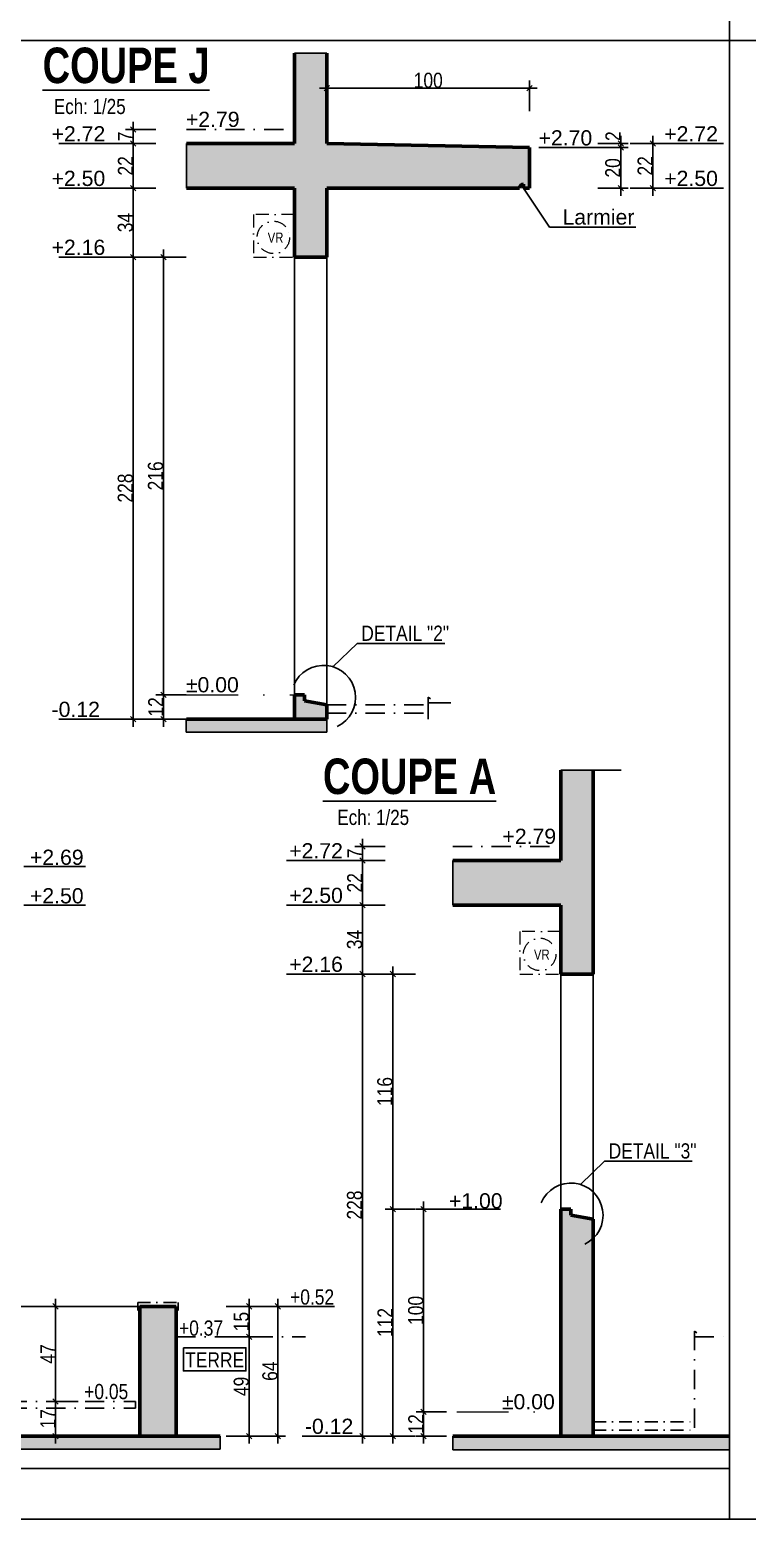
# Model space of a CAD drawing. Header units: millimetres. Extents: x -1734 to 5256, y -3612 to 588.
# Drawn here: x 3516 to 4224, y -3612 to -2142 of the extents above; entities that cross this region are included whole.
import ezdxf
from ezdxf.enums import TextEntityAlignment as Align

# ---------------------------------------------------------------- set-up
doc = ezdxf.new("R2010")
doc.units = ezdxf.units.MM
doc.linetypes.add('TIRETPT2', pattern=[12.7, 6.35, -3.175, 0, -3.175])
doc.linetypes.add('TIRETPTX2', pattern=[50.8, 25.4, -12.7, 0, -12.7])
for name, color, linetype in [('01-cartouche-cage A', 7, 'Continuous'), ('01_Cad_2', 5, 'Continuous'), ('01_cote_gen', 4, 'Continuous'), ('01_linteaux', 2, 'Continuous'), ('01_poch_BN', 9, 'Continuous'), ('01_texte', 230, 'Continuous'), ('AA_COTES', 2, 'Continuous')]:
    doc.layers.add(name, color=color, linetype=linetype)
doc.layers.add('01_murs_coup', color=5, linetype='Continuous', lineweight=60)
doc.layers.add('01_tram_axes', color=2, linetype='TIRETPTX2', lineweight=9)
doc.styles.add('ARIAL', font='arial.ttf')
doc.styles.add('Arial Narrow', font='ARIALN.TTF')
doc.styles.add('impact', font='impact.ttf')
doc.styles.add('MATTE_TXT', font='arial.ttf')
doc.styles.add('STYLE2', font='ARIALN.TTF')
doc.styles.add('stylemattecart', font='ARIALN.TTF')
doc.dimstyles.new('JB25', dxfattribs={"dimscale": 0.1, "dimtxt": 150, "dimasz": 15, "dimexe": 0.1, "dimexo": 0.1, "dimgap": 0.09, "dimtad": 1, "dimdec": 1, "dimlfac": 0.5, "dimdsep": 46, "dimtxsty": 'STYLE2', "dimblk1": 'BOND_G', "dimblk2": 'BOND_D', "dimsah": 1, "dimcen": 1.5, "dimdle": 0.01, "dimse1": 1, "dimse2": 1, "dimclrd": 4, "dimclre": 2, "dimclrt": 6, "dimazin": 2, "dimtfac": 2.333333, "dimtdec": 1, "dimtix": 1, "dimtmove": 2, "dimatfit": 3, "dimldrblk": 'BOND_G', "dimfxl": 1, "dimtolj": 1, "dimtzin": 0, "dimarcsym": 0})
doc.dimstyles.new('JB50', dxfattribs={"dimscale": 0.1, "dimtxt": 150, "dimasz": 15, "dimexe": 0.1, "dimexo": 0.1, "dimgap": 0.09, "dimtad": 1, "dimdec": 1, "dimdsep": 46, "dimtxsty": 'STYLE2', "dimblk1": 'BOND_G', "dimblk2": 'BOND_D', "dimsah": 1, "dimcen": 1.5, "dimdle": 0.01, "dimse1": 1, "dimse2": 1, "dimclrd": 4, "dimclre": 2, "dimclrt": 6, "dimazin": 2, "dimtfac": 2.333333, "dimtdec": 1, "dimtix": 1, "dimtmove": 2, "dimatfit": 3, "dimldrblk": 'BOND_G', "dimfxl": 1, "dimtolj": 1, "dimtzin": 0, "dimarcsym": 0})

# ---------------------------------------------------------------- blocks, each defined once
blk = doc.blocks.new('BOND_G')
at = {"layer": 'AA_COTES', "color": 0}
for p, q in [((0, -5), (0, 15)), ((5, 0), (-5, 0)), ((1.77, 1.77), (-1.77, -1.77))]:
    blk.add_line(p, q, dxfattribs=at)
blk = doc.blocks.new('BOND_D')
at = {"layer": 'AA_COTES', "color": 0}
for p, q in [((5, 0), (-5, 0)), ((-1.77, -1.77), (1.77, 1.77)), ((0, 5), (0, -15))]:
    blk.add_line(p, q, dxfattribs=at)
blk = doc.blocks.new('*D160')
at = {"layer": '01_cote_gen', "color": 4, "lineweight": -2, "transparency": 16777216}
blk.add_line((4785.2, -2152.9), (75.2, -2152.9), dxfattribs=at)
at = {"layer": 'DEFPOINTS', "color": 0}
for p in [(73.7, -1999), (4786.7, -2069.5), (73.7, -2152.9)]:
    blk.add_point(p, dxfattribs=at)
at = {"layer": '01_cote_gen', "color": 4, "lineweight": -2, "transparency": 16777216, "xscale": 1.5, "yscale": 1.5, "zscale": 1.5, "rotation": 180}
blk.add_blockref('BOND_D', (73.7, -2152.9), dxfattribs=at)
at = {"layer": '01_cote_gen', "color": 4, "lineweight": -2, "transparency": 16777216, "xscale": 1.5, "yscale": 1.5, "zscale": 1.5}
blk.add_blockref('BOND_G', (4786.7, -2152.9), dxfattribs=at)
at = {"layer": '01_cote_gen', "color": 6, "transparency": 16777216, "insert": (2430.2, -2145.3), "char_height": 15, "attachment_point": 5, "style": 'STYLE2'}
blk.add_mtext('\\A1;4713', dxfattribs=at)
blk = doc.blocks.new('cartstruc')
at = {"layer": '01-cartouche-cage A', "linetype": 'Continuous'}
for p, q in [((-1050, 1485), (-1050, 0)), ((-1050, 0), (0, 0))]:
    blk.add_line(p, q, dxfattribs=at)
at = {"layer": '01-cartouche-cage A', "color": 7, "style": 'stylemattecart'}
for tag, height, p in [('NOMCLIENT', 30, (-525, 1399.6)), ('ADRESSE1CLIENT', 25, (-525, 1326.7)), ('ADRESSE2CLIENT', 25, (-525, 1283.9)), ('NOMAFFAIRE1', 45, (-525.1, 1189.8)), ('NOMAFFAIRE2', 45, (-525.1, 1110.4)), ('NOMAFFAIRE3', 45, (-525.1, 1031.7)), ('ADRESSE1AFFAIRE', 20, (-525.1, 943.3)), ('ADRESSE2AFFAIRE', 20, (-525.1, 909.2)), ('INDICE-A', 15, (-959.1, 428.4)), ('DATE-A', 15, (-861.9, 428.4)), ('INDICE-B', 15, (-959.1, 400.5)), ('DATE-B', 15, (-861.9, 400.5)), ('INDICE-C', 15, (-959.1, 369.4)), ('DATE-C', 15, (-861.9, 369.4)), ('INDICE-D', 15, (-959.1, 338.3)), ('DATE-D', 15, (-861.9, 338.3)), ('INDICE-E', 15, (-959.1, 307.2)), ('DATE-E', 15, (-861.9, 307.2)), ('INDICE-F', 15, (-959.1, 276.1)), ('DATE-F', 15, (-861.9, 276.1))]:
    blk.add_attdef(tag, text='', height=height, dxfattribs=at).set_placement(p, align=Align.MIDDLE_CENTER)
for tag, height, p in [('NOMARCHI', 15, (-831.1, 803.3)), ('MODEL', 15, (-408.9, 803.3)), ('BETSTRUCTURE', 15, (-831.1, 776.5)), ('MOE', 15, (-408.9, 776.5)), ('BETFLUIDES', 15, (-831.1, 749.5)), ('CSPS', 15, (-408.9, 749.5)), ('ECONOMISTE', 15, (-831.1, 722.7)), ('OPC', 15, (-408.9, 722.7)), ('BDC', 15, (-831.1, 695.9)), ('NOMENTREPRISE', 15, (-408.9, 695.9)), ('NUMBAT', 27, (-249.5, 614.7)), ('PHASE', 35, (-249.5, 537.9)), ('CONT-SOL', 12, (-138.6, 490.2)), ('NOMDESS', 15, (-451.8, 132.3)), ('NOMING', 15, (-451.8, 104.3)), ('ECH', 15, (-451.8, 76.3)), ('NUMAFF', 25, (-196.3, 48.9))]:
    blk.add_attdef(tag, text='', height=height, dxfattribs=at).set_placement(p, align=Align.BOTTOM_LEFT)
at = {"layer": '01-cartouche-cage A', "color": 7, "style": 'stylemattecart', "width": 0.8}
for tag, p in [('TITRTEPLAN1', (-677.3, 664.6)), ('TITRTEPLAN2', (-677.3, 610.2)), ('TITRTEPLAN3', (-677.3, 556)), ('TITRTEPLAN4', (-677.3, 501.4))]:
    blk.add_attdef(tag, text='', height=33, dxfattribs=at).set_placement(p, align=Align.MIDDLE_CENTER)
at = {"layer": '01-cartouche-cage A', "color": 7, "style": 'stylemattecart'}
for tag, p in [('MODIF-A', (-802.6, 428.4)), ('MODIF-B', (-802.6, 400.5)), ('MODIF-C', (-802.6, 369.4)), ('MODIF-D', (-802.6, 338.3)), ('MODIF-E', (-802.6, 307.2)), ('MODIF-F', (-802.6, 276.1))]:
    blk.add_attdef(tag, text='', height=15, dxfattribs=at).set_placement(p, align=Align.MIDDLE_LEFT)
at = {"layer": '01-cartouche-cage A', "color": 255, "style": 'stylemattecart'}
for tag, height, p in [('N°P', 35, (-321, 256)), ('IP', 35, (-210.3, 256)), ('DATEPLAN', 15, (-257.7, 226.8))]:
    blk.add_attdef(tag, text='', height=height, dxfattribs=at).set_placement(p, align=Align.BOTTOM_LEFT)
blk = doc.blocks.new('*D189')
at = {"layer": '01_cote_gen', "color": 4, "lineweight": -2, "ltscale": 2, "transparency": 16777216}
blk.add_line((3904.5, -3528.7), (3904.5, -3507.7), dxfattribs=at)
at = {"layer": 'DEFPOINTS', "color": 0, "ltscale": 2}
for p in [(3904.5, -3506.2), (3942.9, -3506.2), (3956.4, -3530.2)]:
    blk.add_point(p, dxfattribs=at)
at = {"layer": '01_cote_gen', "color": 4, "lineweight": -2, "ltscale": 2, "transparency": 16777216, "xscale": 1.5, "yscale": 1.5, "zscale": 1.5}
for name, p, rotation in [('BOND_D', (3904.5, -3506.2), 90), ('BOND_G', (3904.5, -3530.2), 270)]:
    blk.add_blockref(name, p, dxfattribs=dict(at, rotation=rotation))
at = {"layer": '01_cote_gen', "color": 6, "ltscale": 2, "transparency": 16777216, "insert": (3896.9, -3518.2), "char_height": 15, "attachment_point": 5, "rotation": 90, "style": 'STYLE2'}
blk.add_mtext('\\A1;12', dxfattribs=at)
blk = doc.blocks.new('*D190')
at = {"layer": '01_cote_gen', "color": 4, "lineweight": -2, "ltscale": 2, "transparency": 16777216}
blk.add_line((3844.1, -3072.7), (3844.1, -3007.7), dxfattribs=at)
at = {"layer": 'DEFPOINTS', "color": 0, "ltscale": 2}
for p in [(3844.1, -3006.2), (3907.6, -3006.2), (3894.3, -3074.2)]:
    blk.add_point(p, dxfattribs=at)
at = {"layer": '01_cote_gen', "color": 4, "lineweight": -2, "ltscale": 2, "transparency": 16777216, "xscale": 1.5, "yscale": 1.5, "zscale": 1.5}
for name, p, rotation in [('BOND_D', (3844.1, -3006.2), 90), ('BOND_G', (3844.1, -3074.2), 270)]:
    blk.add_blockref(name, p, dxfattribs=dict(at, rotation=rotation))
at = {"layer": '01_cote_gen', "color": 6, "ltscale": 2, "transparency": 16777216, "insert": (3836.4, -3040.2), "char_height": 15, "attachment_point": 5, "rotation": 90, "style": 'STYLE2'}
blk.add_mtext('\\A1;34', dxfattribs=at)
blk = doc.blocks.new('*D191')
at = {"layer": '01_cote_gen', "color": 4, "lineweight": -2, "ltscale": 2, "transparency": 16777216}
blk.add_line((3844.1, -3004.7), (3844.1, -2963.7), dxfattribs=at)
at = {"layer": 'DEFPOINTS', "color": 0, "ltscale": 2}
for p in [(3844.1, -2962.2), (3934.5, -2962.2), (3934.5, -3006.2)]:
    blk.add_point(p, dxfattribs=at)
at = {"layer": '01_cote_gen', "color": 4, "lineweight": -2, "ltscale": 2, "transparency": 16777216, "xscale": 1.5, "yscale": 1.5, "zscale": 1.5}
for name, p, rotation in [('BOND_D', (3844.1, -2962.2), 90), ('BOND_G', (3844.1, -3006.2), 270)]:
    blk.add_blockref(name, p, dxfattribs=dict(at, rotation=rotation))
at = {"layer": '01_cote_gen', "color": 6, "ltscale": 2, "transparency": 16777216, "insert": (3836.5, -2984.2), "char_height": 15, "attachment_point": 5, "rotation": 90, "style": 'STYLE2'}
blk.add_mtext('\\A1;22', dxfattribs=at)
blk = doc.blocks.new('*D192')
at = {"layer": '01_cote_gen', "color": 4, "lineweight": -2, "ltscale": 2, "transparency": 16777216}
blk.add_line((3844.1, -3528.7), (3844.1, -3075.7), dxfattribs=at)
at = {"layer": 'DEFPOINTS', "color": 0, "ltscale": 2}
for p in [(3844.1, -3074.2), (3924.2, -3074.2), (3918.3, -3530.2)]:
    blk.add_point(p, dxfattribs=at)
at = {"layer": '01_cote_gen', "color": 4, "lineweight": -2, "ltscale": 2, "transparency": 16777216, "xscale": 1.5, "yscale": 1.5, "zscale": 1.5}
for name, p, rotation in [('BOND_D', (3844.1, -3074.2), 90), ('BOND_G', (3844.1, -3530.2), 270)]:
    blk.add_blockref(name, p, dxfattribs=dict(at, rotation=rotation))
at = {"layer": '01_cote_gen', "color": 6, "ltscale": 2, "transparency": 16777216, "insert": (3836.4, -3302.2), "char_height": 15, "attachment_point": 5, "rotation": 90, "style": 'STYLE2'}
blk.add_mtext('\\A1;228', dxfattribs=at)
blk = doc.blocks.new('*D193')
at = {"layer": '01_cote_gen', "color": 4, "lineweight": -2, "ltscale": 2, "transparency": 16777216}
blk.add_line((3844.1, -2960.7), (3844.1, -2949.7), dxfattribs=at)
at = {"layer": 'DEFPOINTS', "color": 0, "ltscale": 2}
for p in [(3844.1, -2948.2), (3905.2, -2948.2), (3866.6, -2962.2)]:
    blk.add_point(p, dxfattribs=at)
at = {"layer": '01_cote_gen', "color": 4, "lineweight": -2, "ltscale": 2, "transparency": 16777216, "xscale": 1.5, "yscale": 1.5, "zscale": 1.5}
for name, p, rotation in [('BOND_D', (3844.1, -2948.2), 90), ('BOND_G', (3844.1, -2962.2), 270)]:
    blk.add_blockref(name, p, dxfattribs=dict(at, rotation=rotation))
at = {"layer": '01_cote_gen', "color": 6, "ltscale": 2, "transparency": 16777216, "insert": (3836.6, -2955.2), "char_height": 15, "attachment_point": 5, "rotation": 90, "style": 'STYLE2'}
blk.add_mtext('\\A1;7', dxfattribs=at)
blk = doc.blocks.new('*D194')
at = {"layer": '01_cote_gen', "color": 4, "lineweight": -2, "ltscale": 2, "transparency": 16777216}
blk.add_line((3874, -3304.7), (3874, -3075.7), dxfattribs=at)
at = {"layer": 'DEFPOINTS', "color": 0, "ltscale": 2}
for p in [(3874, -3074.2), (4019.4, -3074.2), (4003.4, -3306.2)]:
    blk.add_point(p, dxfattribs=at)
at = {"layer": '01_cote_gen', "color": 4, "lineweight": -2, "ltscale": 2, "transparency": 16777216, "xscale": 1.5, "yscale": 1.5, "zscale": 1.5}
for name, p, rotation in [('BOND_D', (3874, -3074.2), 90), ('BOND_G', (3874, -3306.2), 270)]:
    blk.add_blockref(name, p, dxfattribs=dict(at, rotation=rotation))
at = {"layer": '01_cote_gen', "color": 6, "ltscale": 2, "transparency": 16777216, "insert": (3866.3, -3190.2), "char_height": 15, "attachment_point": 5, "rotation": 90, "style": 'STYLE2'}
blk.add_mtext('\\A1;116', dxfattribs=at)
blk = doc.blocks.new('*D195')
at = {"layer": '01_cote_gen', "color": 4, "lineweight": -2, "ltscale": 2, "transparency": 16777216}
blk.add_line((3874, -3528.7), (3874, -3307.7), dxfattribs=at)
at = {"layer": 'DEFPOINTS', "color": 0, "ltscale": 2}
for p in [(3874, -3306.2), (4003.4, -3306.2), (4003.4, -3530.2)]:
    blk.add_point(p, dxfattribs=at)
at = {"layer": '01_cote_gen', "color": 4, "lineweight": -2, "ltscale": 2, "transparency": 16777216, "xscale": 1.5, "yscale": 1.5, "zscale": 1.5}
for name, p, rotation in [('BOND_D', (3874, -3306.2), 90), ('BOND_G', (3874, -3530.2), 270)]:
    blk.add_blockref(name, p, dxfattribs=dict(at, rotation=rotation))
at = {"layer": '01_cote_gen', "color": 6, "ltscale": 2, "transparency": 16777216, "insert": (3866.4, -3418.2), "char_height": 15, "attachment_point": 5, "rotation": 90, "style": 'STYLE2'}
blk.add_mtext('\\A1;112', dxfattribs=at)
blk = doc.blocks.new('*D196')
at = {"layer": '01_cote_gen', "color": 4, "lineweight": -2, "ltscale": 2, "transparency": 16777216}
blk.add_line((3904.5, -3504.7), (3904.5, -3307.7), dxfattribs=at)
at = {"layer": 'DEFPOINTS', "color": 0, "ltscale": 2}
for p in [(3891, -3306.2), (3904.5, -3306.2), (3927, -3506.2)]:
    blk.add_point(p, dxfattribs=at)
at = {"layer": '01_cote_gen', "color": 4, "lineweight": -2, "ltscale": 2, "transparency": 16777216, "xscale": 1.5, "yscale": 1.5, "zscale": 1.5}
for name, p, rotation in [('BOND_D', (3904.5, -3306.2), 90), ('BOND_G', (3904.5, -3506.2), 270)]:
    blk.add_blockref(name, p, dxfattribs=dict(at, rotation=rotation))
at = {"layer": '01_cote_gen', "color": 6, "ltscale": 2, "transparency": 16777216, "insert": (3896.8, -3406.2), "char_height": 15, "attachment_point": 5, "rotation": 90, "style": 'STYLE2'}
blk.add_mtext('\\A1;100', dxfattribs=at)
blk = doc.blocks.new('*D215')
at = {"layer": '01_cote_gen', "color": 4, "lineweight": -2, "transparency": 16777216}
blk.add_line((3760.6, -3403.7), (3760.6, -3528.7), dxfattribs=at)
at = {"layer": 'DEFPOINTS', "color": 0}
for p in [(3660.2, -3402.2), (3660.2, -3530.2), (3760.6, -3530.2)]:
    blk.add_point(p, dxfattribs=at)
at = {"layer": '01_cote_gen', "color": 4, "lineweight": -2, "transparency": 16777216, "xscale": 1.5, "yscale": 1.5, "zscale": 1.5}
for name, p, rotation in [('BOND_G', (3760.6, -3402.2), 90), ('BOND_D', (3760.6, -3530.2), 270)]:
    blk.add_blockref(name, p, dxfattribs=dict(at, rotation=rotation))
at = {"layer": '01_cote_gen', "color": 6, "transparency": 16777216, "insert": (3752.9, -3466.2), "char_height": 15, "attachment_point": 5, "rotation": 90, "style": 'STYLE2'}
blk.add_mtext('\\A1;64', dxfattribs=at)
blk = doc.blocks.new('*D216')
at = {"layer": '01_cote_gen', "color": 4, "lineweight": -2, "transparency": 16777216}
blk.add_line((3732.2, -3403.7), (3732.2, -3430.7), dxfattribs=at)
at = {"layer": 'DEFPOINTS', "color": 0}
for p in [(3738.1, -3402.2), (3732.2, -3432.2), (3748.9, -3432.2)]:
    blk.add_point(p, dxfattribs=at)
at = {"layer": '01_cote_gen', "color": 4, "lineweight": -2, "transparency": 16777216, "xscale": 1.5, "yscale": 1.5, "zscale": 1.5}
for name, p, rotation in [('BOND_G', (3732.2, -3402.2), 90), ('BOND_D', (3732.2, -3432.2), 270)]:
    blk.add_blockref(name, p, dxfattribs=dict(at, rotation=rotation))
at = {"layer": '01_cote_gen', "color": 6, "transparency": 16777216, "insert": (3724.6, -3417.2), "char_height": 15, "attachment_point": 5, "rotation": 90, "style": 'STYLE2'}
blk.add_mtext('\\A1;15', dxfattribs=at)
blk = doc.blocks.new('*D217')
at = {"layer": '01_cote_gen', "color": 4, "lineweight": -2, "transparency": 16777216}
blk.add_line((3732.2, -3433.7), (3732.2, -3528.7), dxfattribs=at)
at = {"layer": 'DEFPOINTS', "color": 0}
for p in [(3748.3, -3432.2), (3732.2, -3530.2), (3741.6, -3530.2)]:
    blk.add_point(p, dxfattribs=at)
at = {"layer": '01_cote_gen', "color": 4, "lineweight": -2, "transparency": 16777216, "xscale": 1.5, "yscale": 1.5, "zscale": 1.5}
for name, p, rotation in [('BOND_G', (3732.2, -3432.2), 90), ('BOND_D', (3732.2, -3530.2), 270)]:
    blk.add_blockref(name, p, dxfattribs=dict(at, rotation=rotation))
at = {"layer": '01_cote_gen', "color": 6, "transparency": 16777216, "insert": (3724.6, -3481.2), "char_height": 15, "attachment_point": 5, "rotation": 90, "style": 'STYLE2'}
blk.add_mtext('\\A1;49', dxfattribs=at)
blk = doc.blocks.new('*D218')
at = {"layer": '01_cote_gen', "color": 4, "lineweight": -2, "transparency": 16777216}
blk.add_line((3541.1, -3528.7), (3541.1, -3497.7), dxfattribs=at)
at = {"layer": 'DEFPOINTS', "color": 0}
for p in [(3541.1, -3496.2), (3577.4, -3496.2), (3568.1, -3530.2)]:
    blk.add_point(p, dxfattribs=at)
at = {"layer": '01_cote_gen', "color": 4, "lineweight": -2, "transparency": 16777216, "xscale": 1.5, "yscale": 1.5, "zscale": 1.5}
for name, p, rotation in [('BOND_D', (3541.1, -3496.2), 90), ('BOND_G', (3541.1, -3530.2), 270)]:
    blk.add_blockref(name, p, dxfattribs=dict(at, rotation=rotation))
at = {"layer": '01_cote_gen', "color": 6, "transparency": 16777216, "insert": (3533.6, -3513.2), "char_height": 15, "attachment_point": 5, "rotation": 90, "style": 'STYLE2'}
blk.add_mtext('\\A1;17', dxfattribs=at)
blk = doc.blocks.new('*D219')
at = {"layer": '01_cote_gen', "color": 4, "lineweight": -2, "transparency": 16777216}
blk.add_line((3541.1, -3494.7), (3541.1, -3403.7), dxfattribs=at)
at = {"layer": 'DEFPOINTS', "color": 0}
for p in [(3541.1, -3402.2), (3648.4, -3402.2), (3622.8, -3496.2)]:
    blk.add_point(p, dxfattribs=at)
at = {"layer": '01_cote_gen', "color": 4, "lineweight": -2, "transparency": 16777216, "xscale": 1.5, "yscale": 1.5, "zscale": 1.5}
for name, p, rotation in [('BOND_D', (3541.1, -3402.2), 90), ('BOND_G', (3541.1, -3496.2), 270)]:
    blk.add_blockref(name, p, dxfattribs=dict(at, rotation=rotation))
at = {"layer": '01_cote_gen', "color": 6, "transparency": 16777216, "insert": (3533.6, -3449.2), "char_height": 15, "attachment_point": 5, "rotation": 90, "style": 'STYLE2'}
blk.add_mtext('\\A1;47', dxfattribs=at)
blk = doc.blocks.new('*D311')
at = {"layer": '01_cote_gen', "color": 4, "lineweight": -2, "ltscale": 2, "transparency": 16777216}
blk.add_line((3647.6, -2821.1), (3647.6, -2800.1), dxfattribs=at)
at = {"layer": 'DEFPOINTS', "color": 0, "ltscale": 2}
for p in [(3647.6, -2798.6), (3686.1, -2798.6), (3699.5, -2822.6)]:
    blk.add_point(p, dxfattribs=at)
at = {"layer": '01_cote_gen', "color": 4, "lineweight": -2, "ltscale": 2, "transparency": 16777216, "xscale": 1.5, "yscale": 1.5, "zscale": 1.5}
for name, p, rotation in [('BOND_D', (3647.6, -2798.6), 90), ('BOND_G', (3647.6, -2822.6), 270)]:
    blk.add_blockref(name, p, dxfattribs=dict(at, rotation=rotation))
at = {"layer": '01_cote_gen', "color": 6, "ltscale": 2, "transparency": 16777216, "insert": (3640.1, -2810.6), "char_height": 15, "attachment_point": 5, "rotation": 90, "style": 'STYLE2'}
blk.add_mtext('\\A1;12', dxfattribs=at)
blk = doc.blocks.new('*D312')
at = {"layer": '01_cote_gen', "color": 4, "lineweight": -2, "ltscale": 2, "transparency": 16777216}
blk.add_line((3617.7, -2365.1), (3617.7, -2300.1), dxfattribs=at)
at = {"layer": 'DEFPOINTS', "color": 0, "ltscale": 2}
for p in [(3617.7, -2298.6), (3681.3, -2298.6), (3668, -2366.6)]:
    blk.add_point(p, dxfattribs=at)
at = {"layer": '01_cote_gen', "color": 4, "lineweight": -2, "ltscale": 2, "transparency": 16777216, "xscale": 1.5, "yscale": 1.5, "zscale": 1.5}
for name, p, rotation in [('BOND_D', (3617.7, -2298.6), 90), ('BOND_G', (3617.7, -2366.6), 270)]:
    blk.add_blockref(name, p, dxfattribs=dict(at, rotation=rotation))
at = {"layer": '01_cote_gen', "color": 6, "ltscale": 2, "transparency": 16777216, "insert": (3610.1, -2332.6), "char_height": 15, "attachment_point": 5, "rotation": 90, "style": 'STYLE2'}
blk.add_mtext('\\A1;34', dxfattribs=at)
blk = doc.blocks.new('*D313')
at = {"layer": '01_cote_gen', "color": 4, "lineweight": -2, "ltscale": 2, "transparency": 16777216}
blk.add_line((3617.7, -2297.1), (3617.7, -2256.1), dxfattribs=at)
at = {"layer": 'DEFPOINTS', "color": 0, "ltscale": 2}
for p in [(3617.7, -2254.6), (3708.1, -2254.6), (3708.1, -2298.6)]:
    blk.add_point(p, dxfattribs=at)
at = {"layer": '01_cote_gen', "color": 4, "lineweight": -2, "ltscale": 2, "transparency": 16777216, "xscale": 1.5, "yscale": 1.5, "zscale": 1.5}
for name, p, rotation in [('BOND_D', (3617.7, -2254.6), 90), ('BOND_G', (3617.7, -2298.6), 270)]:
    blk.add_blockref(name, p, dxfattribs=dict(at, rotation=rotation))
at = {"layer": '01_cote_gen', "color": 6, "ltscale": 2, "transparency": 16777216, "insert": (3610.2, -2276.6), "char_height": 15, "attachment_point": 5, "rotation": 90, "style": 'STYLE2'}
blk.add_mtext('\\A1;22', dxfattribs=at)
blk = doc.blocks.new('*D314')
at = {"layer": '01_cote_gen', "color": 4, "lineweight": -2, "ltscale": 2, "transparency": 16777216}
blk.add_line((3617.7, -2821.1), (3617.7, -2368.1), dxfattribs=at)
at = {"layer": 'DEFPOINTS', "color": 0, "ltscale": 2}
for p in [(3617.7, -2366.6), (3697.8, -2366.6), (3692, -2822.6)]:
    blk.add_point(p, dxfattribs=at)
at = {"layer": '01_cote_gen', "color": 4, "lineweight": -2, "ltscale": 2, "transparency": 16777216, "xscale": 1.5, "yscale": 1.5, "zscale": 1.5}
for name, p, rotation in [('BOND_D', (3617.7, -2366.6), 90), ('BOND_G', (3617.7, -2822.6), 270)]:
    blk.add_blockref(name, p, dxfattribs=dict(at, rotation=rotation))
at = {"layer": '01_cote_gen', "color": 6, "ltscale": 2, "transparency": 16777216, "insert": (3610.1, -2594.6), "char_height": 15, "attachment_point": 5, "rotation": 90, "style": 'STYLE2'}
blk.add_mtext('\\A1;228', dxfattribs=at)
blk = doc.blocks.new('*D315')
at = {"layer": '01_cote_gen', "color": 4, "lineweight": -2, "ltscale": 2, "transparency": 16777216}
blk.add_line((3617.7, -2253.1), (3617.7, -2242.1), dxfattribs=at)
at = {"layer": 'DEFPOINTS', "color": 0, "ltscale": 2}
for p in [(3617.7, -2240.6), (3678.9, -2240.6), (3640.2, -2254.6)]:
    blk.add_point(p, dxfattribs=at)
at = {"layer": '01_cote_gen', "color": 4, "lineweight": -2, "ltscale": 2, "transparency": 16777216, "xscale": 1.5, "yscale": 1.5, "zscale": 1.5}
for name, p, rotation in [('BOND_D', (3617.7, -2240.6), 90), ('BOND_G', (3617.7, -2254.6), 270)]:
    blk.add_blockref(name, p, dxfattribs=dict(at, rotation=rotation))
at = {"layer": '01_cote_gen', "color": 6, "ltscale": 2, "transparency": 16777216, "insert": (3610.2, -2247.6), "char_height": 15, "attachment_point": 5, "rotation": 90, "style": 'STYLE2'}
blk.add_mtext('\\A1;7', dxfattribs=at)
blk = doc.blocks.new('*D316')
at = {"layer": '01_cote_gen', "color": 4, "lineweight": -2, "ltscale": 2, "transparency": 16777216}
blk.add_line((3647.6, -2797.1), (3647.6, -2368.1), dxfattribs=at)
at = {"layer": 'DEFPOINTS', "color": 0, "ltscale": 2}
for p in [(3640.2, -2366.6), (3647.6, -2366.6), (3655.1, -2798.6)]:
    blk.add_point(p, dxfattribs=at)
at = {"layer": '01_cote_gen', "color": 4, "lineweight": -2, "ltscale": 2, "transparency": 16777216, "xscale": 1.5, "yscale": 1.5, "zscale": 1.5}
for name, p, rotation in [('BOND_D', (3647.6, -2366.6), 90), ('BOND_G', (3647.6, -2798.6), 270)]:
    blk.add_blockref(name, p, dxfattribs=dict(at, rotation=rotation))
at = {"layer": '01_cote_gen', "color": 6, "ltscale": 2, "transparency": 16777216, "insert": (3639.9, -2582.6), "char_height": 15, "attachment_point": 5, "rotation": 90, "style": 'STYLE2'}
blk.add_mtext('\\A1;216', dxfattribs=at)
blk = doc.blocks.new('*D317')
at = {"layer": '01_cote_gen', "color": 4, "lineweight": -2, "transparency": 16777216}
blk.add_line((4130.8, -2256.1), (4130.8, -2297.1), dxfattribs=at)
at = {"layer": 'DEFPOINTS', "color": 0}
for p in [(3846.4, -2254.6), (4046.4, -2298.6), (4130.8, -2298.6)]:
    blk.add_point(p, dxfattribs=at)
at = {"layer": '01_cote_gen', "color": 4, "lineweight": -2, "transparency": 16777216, "xscale": 1.5, "yscale": 1.5, "zscale": 1.5}
for name, p, rotation in [('BOND_G', (4130.8, -2254.6), 90), ('BOND_D', (4130.8, -2298.6), 270)]:
    blk.add_blockref(name, p, dxfattribs=dict(at, rotation=rotation))
at = {"layer": '01_cote_gen', "color": 6, "transparency": 16777216, "insert": (4123.2, -2276.6), "char_height": 15, "attachment_point": 5, "rotation": 90, "style": 'STYLE2'}
blk.add_mtext('\\A1;22', dxfattribs=at)
blk = doc.blocks.new('*D318')
at = {"layer": '01_cote_gen', "color": 4, "lineweight": -2, "transparency": 16777216}
blk.add_line((4099.1, -2260.1), (4099.1, -2297.1), dxfattribs=at)
at = {"layer": 'DEFPOINTS', "color": 0}
for p in [(4046.4, -2258.6), (4046.4, -2298.6), (4099.1, -2298.6)]:
    blk.add_point(p, dxfattribs=at)
at = {"layer": '01_cote_gen', "color": 4, "lineweight": -2, "transparency": 16777216, "xscale": 1.5, "yscale": 1.5, "zscale": 1.5}
for name, p, rotation in [('BOND_G', (4099.1, -2258.6), 90), ('BOND_D', (4099.1, -2298.6), 270)]:
    blk.add_blockref(name, p, dxfattribs=dict(at, rotation=rotation))
at = {"layer": '01_cote_gen', "color": 6, "transparency": 16777216, "insert": (4091.4, -2278.6), "char_height": 15, "attachment_point": 5, "rotation": 90, "style": 'STYLE2'}
blk.add_mtext('\\A1;20', dxfattribs=at)
blk = doc.blocks.new('*D319')
at = {"layer": '01_cote_gen', "color": 4, "lineweight": -2, "transparency": 16777216}
blk.add_line((4099.1, -2256.1), (4099.1, -2257.1), dxfattribs=at)
at = {"layer": 'DEFPOINTS', "color": 0}
for p in [(3846.4, -2254.6), (4046.4, -2258.6), (4099.1, -2258.6)]:
    blk.add_point(p, dxfattribs=at)
at = {"layer": '01_cote_gen', "color": 4, "lineweight": -2, "transparency": 16777216, "xscale": 1.5, "yscale": 1.5, "zscale": 1.5}
for name, p, rotation in [('BOND_G', (4099.1, -2254.6), 90), ('BOND_D', (4099.1, -2258.6), 270)]:
    blk.add_blockref(name, p, dxfattribs=dict(at, rotation=rotation))
at = {"layer": '01_cote_gen', "color": 6, "transparency": 16777216, "insert": (4091.5, -2247.3), "char_height": 15, "attachment_point": 5, "rotation": 90, "style": 'STYLE2'}
blk.add_mtext('\\A1;2', dxfattribs=at)
blk = doc.blocks.new('*D320')
at = {"layer": '01_cote_gen', "color": 4, "lineweight": -2, "transparency": 16777216}
blk.add_line((3810.6, -2200), (4007.6, -2200), dxfattribs=at)
at = {"layer": 'DEFPOINTS', "color": 0}
for p in [(4009.1, -2200), (3809.1, -2217), (4009.1, -2258.6)]:
    blk.add_point(p, dxfattribs=at)
at = {"layer": '01_cote_gen', "color": 4, "lineweight": -2, "transparency": 16777216, "xscale": 1.5, "yscale": 1.5, "zscale": 1.5, "rotation": 180}
blk.add_blockref('BOND_G', (3809.1, -2200), dxfattribs=at)
at = {"layer": '01_cote_gen', "color": 4, "lineweight": -2, "transparency": 16777216, "xscale": 1.5, "yscale": 1.5, "zscale": 1.5}
blk.add_blockref('BOND_D', (4009.1, -2200), dxfattribs=at)
at = {"layer": '01_cote_gen', "color": 6, "transparency": 16777216, "insert": (3909.1, -2192.3), "char_height": 15, "attachment_point": 5, "style": 'STYLE2'}
blk.add_mtext('\\A1;100', dxfattribs=at)

msp = doc.modelspace()

# ---------------------------------------------------------------- hatches: boundary and pattern name
at = {"layer": '01_poch_BN'}
h = msp.add_hatch(color=256, dxfattribs=at)
h.dxf.hatch_style = 1
h.paths.add_polyline_path([(4009.07, -2258.63), (3809.07, -2254.63), (3809.07, -2165.53), (3777.07, -2165.53), (3777.07, -2254.63), (3670.58, -2254.63), (3670.58, -2298.63), (3777.07, -2298.63), (3777.07, -2366.63), (3809.07, -2366.63), (3809.07, -2298.63), (3999.07, -2298.63, -0.4142136), (4003.07, -2294.63), (4003.07, -2298.63), (4009.07, -2298.63)])
h.paths.add_polyline_path([(3393.62, -2254.63), (3255.14, -2254.63), (3255.14, -2298.63), (3361.62, -2298.63), (3361.62, -2366.63), (3393.62, -2366.63)])
h.paths.add_polyline_path([(3371.62, -2246.63), (3371.62, -2240.63), (3361.62, -2240.63), (3361.62, -2254.63), (3393.62, -2254.63), (3393.62, -2250.63)])
h.paths.add_polyline_path([(2965.79, -2254.63), (2827.31, -2254.63), (2747.31, -2258.63), (2747.31, -2298.63), (2753.31, -2298.63), (2753.31, -2294.63, -0.4142136), (2757.31, -2298.63), (2827.31, -2298.63), (2827.31, -2366.63), (2859.31, -2366.63), (2859.31, -2298.63), (2965.79, -2298.63)])
h.paths.add_polyline_path([(2859.31, -2240.63), (2849.31, -2240.63), (2849.31, -2246.63), (2827.31, -2250.63), (2827.31, -2254.63), (2859.31, -2254.63)])
h = msp.add_hatch(color=256, dxfattribs=at)
h.dxf.hatch_style = 1
h.paths.add_polyline_path([(3809.07, -2822.63), (3670.11, -2822.63), (3670.11, -2835.68), (3809.07, -2835.68)])
h.paths.add_polyline_path([(3393.62, -2822.63), (3254.67, -2822.63), (3254.67, -2835.68), (3393.62, -2835.68)])
h.paths.add_polyline_path([(3393.62, -2808.63), (3371.62, -2804.63), (3371.62, -2798.63), (3361.62, -2798.63), (3361.62, -2822.63), (3393.62, -2822.63)])
h.paths.add_polyline_path([(3809.07, -2808.63), (3787.07, -2804.63), (3787.07, -2798.63), (3777.07, -2798.63), (3777.07, -2822.63), (3809.07, -2822.63)])
h = msp.add_hatch(color=256, dxfattribs=at)
h.dxf.hatch_style = 1
h.paths.add_polyline_path([(4071.91, -2873.13), (4039.91, -2873.13), (4039.91, -2962.24), (3933.42, -2962.24), (3933.42, -3006.24), (4039.91, -3006.24), (4039.91, -3074.24), (4071.91, -3074.24)])
h.paths.add_polyline_path([(4071.91, -3316.24), (4049.91, -3312.24), (4049.91, -3306.24), (4039.91, -3306.24), (4039.91, -3530.24), (4071.91, -3530.24)])
h.paths.add_polyline_path([(4206.49, -3530.24), (3933.42, -3530.24), (3933.42, -3543.87), (4206.49, -3543.87)])
h = msp.add_hatch(color=256, dxfattribs=at)
h.dxf.hatch_style = 1
h.paths.add_polyline_path([(3660.22, -3402.24), (3624.22, -3402.24), (3624.22, -3530.24), (3660.22, -3530.24)])
h.paths.add_polyline_path([(3703.53, -3530.24), (3030.22, -3530.24), (2891.27, -3530.24), (2891.27, -3543.28), (3703.53, -3543.28)])
h.paths.add_polyline_path([(3006.22, -3506.24), (2994.22, -3506.24), (2994.22, -3530.24), (3012.22, -3530.24)])

# ---------------------------------------------------------------- linework, layer by layer
at = {"layer": '01_Cad_2', "color": 2}
msp.add_line((4206.49, -3562.28), (-1683.51, -3562.28), dxfattribs=at)
at = {"layer": '01_Cad_2'}
msp.add_line((4206.49, -3612.28), (-1733.51, -3612.28), dxfattribs=at)
at = {"layer": '01_cote_gen'}
for p, q in [((3809.07, -2822.63), (3809.07, -2835.68)), ((4067.58, -2873.13), (4099.58, -2873.13))]:
    msp.add_line(p, q, dxfattribs=at)
at = {"layer": '01_linteaux', "linetype": 'TIRETPT2', "ltscale": 3}
for p, q in [((3670.58, -2240.63), (3777.07, -2240.63)), ((3809.07, -2808.63), (3909.07, -2808.63)), ((3809.07, -2816.63), (3909.07, -2816.63)), ((3933.42, -2948.24), (4035.91, -2948.24)), ((3660.22, -3432.24), (3788.05, -3432.24)), ((4171.91, -3426.55), (4171.91, -3530.24)), ((4171.91, -3432.24), (4206.49, -3432.24)), ((2997.24, -3496.24), (3620.22, -3496.24)), ((2997.24, -3502.64), (3620.22, -3502.64))]:
    msp.add_line(p, q, dxfattribs=at)
at = {"layer": '01_linteaux'}
for p, q in [((3777.07, -2366.63), (3777.07, -2798.63)), ((3809.07, -2366.63), (3809.07, -2808.63)), ((4039.91, -2948.24), (4039.91, -2873.13)), ((4039.91, -3306.24), (4039.91, -3074.24)), ((4071.91, -3074.24), (4071.91, -3316.24)), ((3624.22, -3402.24), (3050.22, -3402.24))]:
    msp.add_line(p, q, dxfattribs=at)
at = {"layer": '01_linteaux', "linetype": 'TIRETPT2', "ltscale": 7}
for p, q in [((3909.07, -2800.92), (3909.07, -2822.63)), ((3909.07, -2800.92), (3911.46, -2802.67)), ((3909.07, -2806.61), (3931.51, -2806.61)), ((3622.22, -3406.21), (3622.22, -3398.24)), ((3622.22, -3406.21), (3623.72, -3404.77)), ((3662.22, -3406.21), (3660.73, -3404.77)), ((3662.22, -3406.21), (3662.22, -3398.24)), ((4171.91, -3426.55), (4174.3, -3428.3)), ((3620.22, -3502.64), (3620.22, -3496.24))]:
    msp.add_line(p, q, dxfattribs=at)
at = {"layer": '01_linteaux', "linetype": 'TIRETPT2', "ltscale": 2}
for p, q in [((3622.22, -3398.24), (3662.22, -3398.24)), ((4071.91, -3516.24), (4171.91, -3516.24)), ((4071.91, -3524.24), (4171.91, -3524.24))]:
    msp.add_line(p, q, dxfattribs=at)
at = {"layer": '01_murs_coup'}
for p, q in [((3777.07, -2254.63), (3777.07, -2165.53)), ((3809.07, -2254.63), (3809.07, -2165.53)), ((3670.58, -2254.63), (3777.07, -2254.63)), ((4009.07, -2258.63), (3809.07, -2254.63)), ((4009.07, -2298.63), (4009.07, -2258.63)), ((3670.58, -2298.63), (3777.07, -2298.63)), ((3777.07, -2298.63), (3777.07, -2366.63)), ((3809.07, -2366.63), (3809.07, -2298.63)), ((3809.07, -2298.63), (3999.07, -2298.63)), ((4003.07, -2298.63), (4003.07, -2294.63)), ((4003.07, -2298.63), (4009.07, -2298.63)), ((3777.07, -2366.63), (3809.07, -2366.63)), ((3777.07, -2798.63), (3787.07, -2798.63)), ((3777.07, -2798.63), (3777.07, -2822.63)), ((3787.07, -2798.63), (3787.07, -2804.63)), ((3809.07, -2808.63), (3787.07, -2804.63)), ((3809.07, -2808.63), (3809.07, -2822.63)), ((3670.58, -2822.63), (3809.07, -2822.63)), ((3670.58, -2822.63), (3773.07, -2822.63)), ((4039.91, -2873.13), (4039.91, -2962.24)), ((4071.91, -2873.13), (4071.91, -3074.24)), ((3933.42, -2962.24), (4039.91, -2962.24)), ((3933.42, -3006.24), (4039.91, -3006.24)), ((4039.91, -3006.24), (4039.91, -3074.24)), ((4039.91, -3074.24), (4071.91, -3074.24)), ((4039.91, -3306.24), (4039.91, -3530.24)), ((4039.91, -3306.24), (4049.91, -3306.24)), ((4049.91, -3306.24), (4049.91, -3312.24)), ((4071.91, -3316.24), (4049.91, -3312.24)), ((4071.91, -3316.24), (4071.91, -3530.24)), ((3624.22, -3530.24), (3624.22, -3402.24)), ((3624.22, -3402.24), (3660.22, -3402.24)), ((3660.22, -3530.24), (3660.22, -3402.24)), ((3030.22, -3530.24), (3703.53, -3530.24)), ((3933.42, -3530.24), (4206.49, -3530.24))]:
    msp.add_line(p, q, dxfattribs=at)
msp.add_arc((4003.07, -2298.63), 4, 90, 180, dxfattribs=at)
at = {"layer": '01_poch_BN', "ltscale": 2}
for p, q in [((3777.07, -2165.53), (3809.07, -2165.53)), ((3670.58, -2254.63), (3670.58, -2298.63)), ((3670.11, -2822.63), (3670.11, -2835.68)), ((3670.11, -2835.68), (3809.07, -2835.68)), ((3933.42, -2962.24), (3933.42, -3006.24)), ((3703.53, -3543.28), (3703.53, -3530.24)), ((3933.42, -3530.24), (3933.42, -3543.87)), ((2891.27, -3543.28), (3703.53, -3543.28)), ((3933.42, -3543.87), (4206.49, -3543.87))]:
    msp.add_line(p, q, dxfattribs=at)
at = {"layer": '01_poch_BN'}
for p, q in [((3809.07, -2822.63), (3809.07, -2835.68)), ((4039.91, -2873.13), (4071.91, -2873.13))]:
    msp.add_line(p, q, dxfattribs=at)
at = {"layer": '01_texte'}
for p, q in [((3544.47, -2254.63), (3610.24, -2254.63)), ((4018.3, -2258.63), (4076.58, -2258.63)), ((4138.25, -2254.63), (4200.66, -2254.63)), ((3544.47, -2298.63), (3610.24, -2298.63)), ((4003.07, -2298.63), (4028.93, -2337.01)), ((4138.25, -2298.63), (4200.66, -2298.63)), ((4114.18, -2337.01), (4028.93, -2337.01)), ((3544.47, -2366.63), (3610.24, -2366.63)), ((3815.05, -2771), (3838.98, -2748.16)), ((3838.98, -2748.16), (3925.3, -2748.16)), ((3544.47, -2822.63), (3610.24, -2822.63)), ((3509.83, -2968.24), (3570.63, -2968.24)), ((3769.26, -2962.24), (3836.58, -2962.24)), ((3509.83, -3006.24), (3570.63, -3006.24)), ((3769.26, -3006.24), (3836.58, -3006.24)), ((3769.26, -3074.24), (3836.58, -3074.24)), ((4059.32, -3281.91), (4083.24, -3259.07)), ((4083.24, -3259.07), (4169.56, -3259.07)), ((3926.96, -3306.24), (3980.41, -3306.24)), ((3768.09, -3402.24), (3816.39, -3402.24)), ((3784.76, -3530.24), (3836.58, -3530.24))]:
    msp.add_line(p, q, dxfattribs=at)
msp.add_lwpolyline([(3667.45, -3443.11), (3729.03, -3443.11), (3729.03, -3465.91), (3667.45, -3465.91)], close=True, dxfattribs=at)
for centre in [(3805.65, -2801.33), (4049.91, -3312.24)]:
    msp.add_arc(centre, 31.75, 295.472, 157.44571, dxfattribs=at)
at = {"layer": '01_tram_axes', "ltscale": 2}
for p, q in [((3777.07, -2226.63), (3777.07, -2232.63)), ((3670.58, -2798.63), (3777.07, -2798.63)), ((3937.42, -3506.24), (4039.91, -3506.24))]:
    msp.add_line(p, q, dxfattribs=at)
at = {"layer": '01_tram_axes', "ltscale": 0.5}
for p, q in [((3736.71, -2324.64), (3736.71, -2366.63)), ((3777.07, -2324.64), (3736.71, -2324.64)), ((3736.71, -2366.63), (3777.07, -2366.63)), ((3999.56, -3032.25), (3999.56, -3074.24)), ((4039.91, -3032.25), (3999.56, -3032.25)), ((3999.56, -3074.24), (4039.91, -3074.24))]:
    msp.add_line(p, q, dxfattribs=at)
for centre in [(3756.23, -2347.18), (4019.08, -3054.78)]:
    msp.add_circle(centre, 16, dxfattribs=at)

# ---------------------------------------------------------------- block references
at = {"layer": '01_Cad_2'}
msp.add_blockref('cartstruc', (5256.49, -3612.28), dxfattribs=at)

# ---------------------------------------------------------------- texts
at = {"layer": '01_texte', "style": 'impact'}
for s, p in [('%%UCOUPE J', (3610.8, -2205.44)), ('%%UCOUPE A', (3890.67, -2907.07))]:
    msp.add_text(s, height=35, dxfattribs=at).set_placement(p, align=Align.BOTTOM_CENTER)
at = {"layer": '01_texte', "style": 'MATTE_TXT', "width": 0.8}
for s, height, p in [('Ech: 1/25', 15, (3574.92, -2230)), ('VR', 10, (3758.35, -2355.42)), ('Ech: 1/25', 15, (3854.79, -2931.63)), ('VR', 10, (4021.19, -3063.03))]:
    msp.add_text(s, height=height, dxfattribs=at).set_placement(p, align=Align.BOTTOM_CENTER)
at = {"layer": '01_texte'}
for s, style, p in [('+2.79', 'ARIAL', (3669.79, -2238.2)), ('+2.72', 'ARIAL', (3537.19, -2252.47)), ('+2.70', 'ARIAL', (4017.96, -2256.47)), ('+2.72', 'ARIAL', (4142.04, -2252.47)), ('+2.50', 'ARIAL', (3537.19, -2296.47)), ('+2.50', 'ARIAL', (4142.04, -2296.47)), ('Larmier', 'ARIAL', (4041.62, -2334.62)), ('+2.16', 'ARIAL', (3537.19, -2364.47)), ('DETAIL "2"', 'Arial Narrow', (3842.94, -2745.41)), ('%%P0.00', 'ARIAL', (3669.79, -2796.2)), ('-0.12', 'ARIAL', (3537.19, -2820.47)), ('+2.79', 'ARIAL', (3982.34, -2945.81)), ('+2.69', 'ARIAL', (3515.85, -2966.49)), ('+2.72', 'ARIAL', (3771.8, -2960.08)), ('+2.50', 'ARIAL', (3515.85, -3004.49)), ('+2.50', 'ARIAL', (3771.8, -3004.08)), ('+2.16', 'ARIAL', (3771.8, -3072.08)), ('DETAIL "3"', 'Arial Narrow', (4087.2, -3256.32)), ('+1.00', 'ARIAL', (3929.5, -3305.58)), ('+0.52', 'Arial Narrow', (3772.69, -3400.49)), ('+0.37', 'Arial Narrow', (3663.05, -3431.13)), ('TERRE', 'Arial Narrow', (3669.12, -3462.55)), ('+0.05', 'Arial Narrow', (3569.42, -3493.79)), ('%%P0.00', 'ARIAL', (3981.78, -3503.81)), ('-0.12', 'ARIAL', (3787.31, -3528.08))]:
    msp.add_text(s, height=15, dxfattribs=dict(at, style=style)).set_placement(p)

# ---------------------------------------------------------------- dimensions: what is measured, and where the dimension line sits
at = {"layer": '01_cote_gen'}
for base, p1, p2, dimstyle, picture, middle in [((73.74, -2152.94), (4786.73, -2069.53), (73.74, -1998.96), 'JB50', '*D160', (2430.24, -2145.28)), ((4009.07, -2199.98), (3809.07, -2217.03), (4009.07, -2258.63), 'JB25', '*D320', (3909.07, -2192.31))]:
    dim = msp.add_linear_dim(base=base, p1=p1, p2=p2, dimstyle=dimstyle, dxfattribs=at)
    dim.commit()
    dim.dimension.update_dxf_attribs({"geometry": picture, "text_midpoint": middle})
at = {"layer": '01_cote_gen', "ltscale": 2}
for base, p1, p2, picture, middle in [((3617.74, -2240.63), (3640.24, -2254.63), (3678.9, -2240.63), '*D315', (3610.23, -2247.63)), ((3617.74, -2254.63), (3708.12, -2298.63), (3708.12, -2254.63), '*D313', (3610.2, -2276.63)), ((3617.74, -2298.63), (3667.98, -2366.63), (3681.28, -2298.63), '*D312', (3610.07, -2332.63)), ((3617.74, -2366.63), (3691.98, -2822.63), (3697.83, -2366.63), '*D314', (3610.07, -2594.63)), ((3647.61, -2366.63), (3655.11, -2798.63), (3640.24, -2366.63), '*D316', (3639.94, -2582.63)), ((3647.61, -2798.63), (3699.52, -2822.63), (3686.09, -2798.63), '*D311', (3640.07, -2810.63)), ((3844.08, -2948.24), (3866.58, -2962.24), (3905.24, -2948.24), '*D193', (3836.57, -2955.24)), ((3844.08, -2962.24), (3934.47, -3006.24), (3934.47, -2962.24), '*D191', (3836.54, -2984.24)), ((3844.08, -3006.24), (3894.32, -3074.24), (3907.62, -3006.24), '*D190', (3836.41, -3040.24)), ((3844.08, -3074.24), (3918.32, -3530.24), (3924.18, -3074.24), '*D192', (3836.41, -3302.24)), ((3873.96, -3074.24), (4003.41, -3306.24), (4019.41, -3074.24), '*D194', (3866.29, -3190.24)), ((3873.96, -3306.24), (4003.41, -3530.24), (4003.41, -3306.24), '*D195', (3866.42, -3418.24)), ((3904.46, -3306.24), (3926.96, -3506.24), (3890.96, -3306.24), '*D196', (3896.79, -3406.24)), ((3904.46, -3506.24), (3956.36, -3530.24), (3942.94, -3506.24), '*D189', (3896.92, -3518.24))]:
    dim = msp.add_linear_dim(base=base, p1=p1, p2=p2, angle=90, dimstyle='JB25', dxfattribs=at)
    dim.commit()
    dim.dimension.update_dxf_attribs({"geometry": picture, "text_midpoint": middle})
at = {"layer": '01_cote_gen'}
dim = msp.add_linear_dim(base=(4099.08, -2258.63), p1=(3846.36, -2254.63), p2=(4046.36, -2258.63), angle=90, dimstyle='JB25', dxfattribs=at)
dim.commit()
dim.dimension.update_dxf_attribs({"geometry": '*D319', "text_midpoint": (4091.54, -2247.27), "dimtype": 160})
for base, p1, p2, picture, middle in [((4130.75, -2298.63), (3846.36, -2254.63), (4046.36, -2298.63), '*D317', (4123.21, -2276.63)), ((4099.08, -2298.63), (4046.36, -2258.63), (4046.36, -2298.63), '*D318', (4091.41, -2278.63)), ((3541.13, -3402.24), (3622.77, -3496.24), (3648.35, -3402.24), '*D219', (3533.62, -3449.24)), ((3760.59, -3530.24), (3660.22, -3402.24), (3660.22, -3530.24), '*D215', (3752.93, -3466.24)), ((3732.24, -3432.24), (3738.09, -3402.24), (3748.86, -3432.24), '*D216', (3724.57, -3417.24)), ((3732.24, -3530.24), (3748.32, -3432.24), (3741.62, -3530.24), '*D217', (3724.57, -3481.24)), ((3541.13, -3496.24), (3568.14, -3530.24), (3577.4, -3496.24), '*D218', (3533.59, -3513.24))]:
    dim = msp.add_linear_dim(base=base, p1=p1, p2=p2, angle=90, dimstyle='JB25', dxfattribs=at)
    dim.commit()
    dim.dimension.update_dxf_attribs({"geometry": picture, "text_midpoint": middle})

doc.saveas('drawing.dxf')
